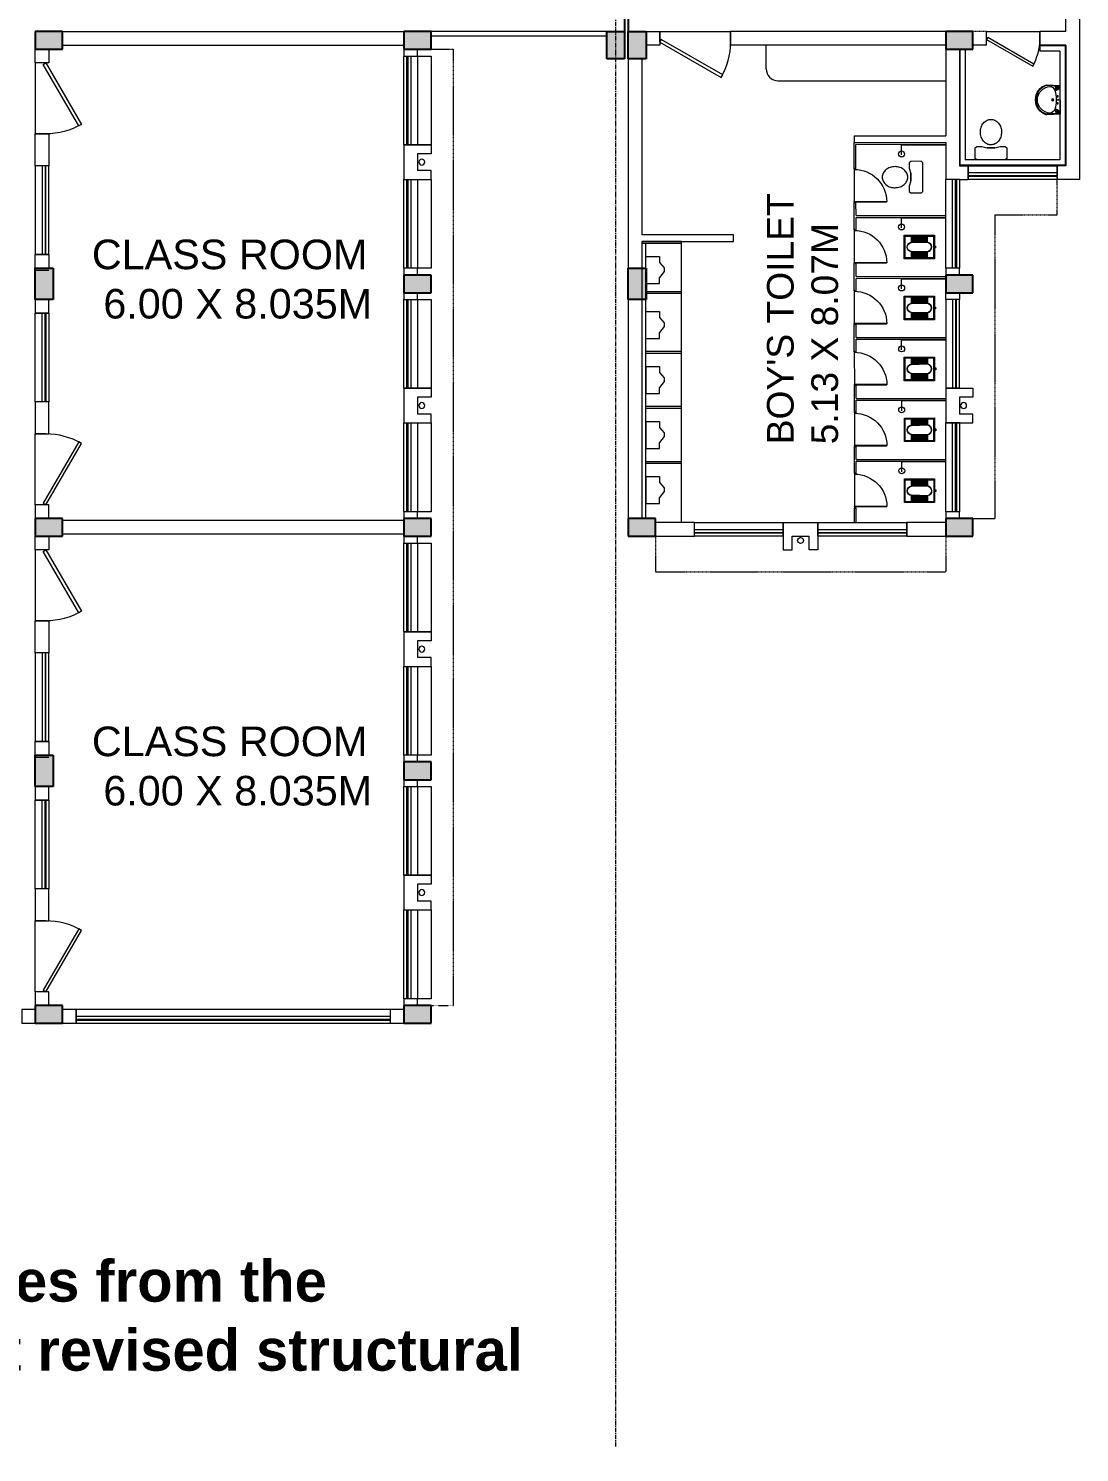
# Model space of a CAD drawing. Header units: inches. Extents: x 719368 to 6315912, y -2624014 to 446967.
# Drawn here: x 5531395 to 5549158, y -2014117 to -1990050 of the extents above; entities that cross this region are included whole.
import ezdxf
from ezdxf.lldxf.tags import DXFTag

# ---------------------------------------------------------------- set-up
doc = ezdxf.new("R2010")
doc.units = ezdxf.units.IN
doc.header["$LTSCALE"] = 20
doc.header["$MEASUREMENT"] = 0
for name, pattern in [('CENTER', [2, 1.25, -0.25, 0.25, -0.25]), ('CENTER2', [1.125, 0.75, -0.125, 0.125, -0.125]), ('DASHED2', [0.375, 0.25, -0.125])]:
    doc.linetypes.add(name, pattern=pattern)
doc.layers.get('0').update_dxf_attribs({"color": 51, "lineweight": 30})
for name, color, linetype, lineweight in [('CLL LEV.', 252, 'Continuous', 18), ('COLUMN', 2, 'Continuous', 25), ('CUBICAL TOILET', 160, 'Continuous', 9), ('DOOR', 43, 'Continuous', 13), ('FIXTURE', 15, 'DASHDOT', 9), ('GRID', 202, 'CENTER', 5), ('PROJ.', 30, 'DASHED2', 13), ('Railing', 34, 'Continuous', 20), ('Text', 7, 'Continuous', 15), ('Ventilator', 6, 'DASHED', 20), ('WALL', 1, 'Continuous', 18), ('window', 71, 'Continuous', 18), ('Window-Wall', 7, 'Continuous', 20)]:
    doc.layers.add(name, color=color, linetype=linetype, lineweight=lineweight)
doc.layers.add('expension joint', color=248, linetype='Continuous')
doc.styles.add('L120', font='simplex.shx', dxfattribs={"height": 1})
doc.styles.add('Tabrej', font='romans.shx')
tags = doc.linetypes.add('DASHDOT', pattern=[1, 0.5, -0.25, 0, -0.25]).pattern_tags.tags
tags[10:11] = [DXFTag(74, 4), DXFTag(75, 0), DXFTag(340, '0'), DXFTag(46, 1.0), DXFTag(50, 0.0), DXFTag(44, 0.0), DXFTag(45, 0.0)]
tags[8:9] = [DXFTag(74, 4), DXFTag(75, 0), DXFTag(340, '0'), DXFTag(46, 1.0), DXFTag(50, 0.0), DXFTag(44, 0.0), DXFTag(45, 0.0)]
tags[6:7] = [DXFTag(74, 4), DXFTag(75, 0), DXFTag(340, '0'), DXFTag(46, 1.0), DXFTag(50, 0.0), DXFTag(44, 0.0), DXFTag(45, 0.0)]
tags[4:5] = [DXFTag(74, 4), DXFTag(75, 0), DXFTag(340, '0'), DXFTag(46, 1.0), DXFTag(50, 0.0), DXFTag(44, 0.0), DXFTag(45, 0.0)]
tags = doc.linetypes.add('DASHED', pattern=[0.75, 0.5, -0.25]).pattern_tags.tags
tags[6:7] = [DXFTag(74, 4), DXFTag(75, 0), DXFTag(340, '0'), DXFTag(46, 1.0), DXFTag(50, 0.0), DXFTag(44, 0.0), DXFTag(45, 0.0)]
tags[4:5] = [DXFTag(74, 4), DXFTag(75, 0), DXFTag(340, '0'), DXFTag(46, 1.0), DXFTag(50, 0.0), DXFTag(44, 0.0), DXFTag(45, 0.0)]

# ---------------------------------------------------------------- blocks, each defined once
blk = doc.blocks.new('VENTILATOR')
at = {"layer": 'Ventilator', "ltscale": 0.02}
for p, q in [((-0.18, -1.5), (-0.18, 0)), ((-0.165, 0), (-0.165, -1.5))]:
    blk.add_line(p, q, dxfattribs=at)
at = {"layer": 'Window-Wall'}
for p, q in [((-0.23, 0), (0, 0)), ((-0.23, -1.5), (-0.23, 0)), ((-0.115, 0), (-0.115, -1.5)), ((0, 0), (0, -1.5)), ((-0.23, -1.5), (0, -1.5))]:
    blk.add_line(p, q, dxfattribs=at)
blk = doc.blocks.new('C3')
at = {"layer": 'COLUMN'}
h = blk.add_hatch(color=7, dxfattribs=at)
h.dxf.hatch_style = 1
h.paths.add_polyline_path([(0.3, 0), (0, 0), (0, -0.53), (0.3, -0.53)])
for p, q in [((0, 0), (0, -0.53)), ((0.3, 0), (0, 0)), ((0.3, -0.53), (0.3, 0)), ((0, -0.53), (0.3, -0.53))]:
    blk.add_line(p, q, dxfattribs=at)
blk = doc.blocks.new('1.5 M Window')
at = {"layer": 'CLL LEV.'}
for p, q in [((-0.23, 0), (-0.46, 0)), ((-0.46, 0), (-0.46, -1.5)), ((-0.46, -1.5), (-0.23, -1.5))]:
    blk.add_line(p, q, dxfattribs=at)
at = {"layer": 'window'}
for p, q in [((-0.065, 0), (-0.065, -1.5)), ((-0.05, -1.5), (-0.05, 0))]:
    blk.add_line(p, q, dxfattribs=at)
at = {"layer": 'Window-Wall'}
for p, q in [((0, 0), (-0.23, 0)), ((-0.23, 0), (-0.23, -1.5)), ((-0.115, 0), (-0.115, -1.5)), ((0, -1.5), (0, 0)), ((-0.23, -1.5), (0, -1.5))]:
    blk.add_line(p, q, dxfattribs=at)
blk = doc.blocks.new('New Shaft')
at = {"layer": 'FIXTURE'}
blk.add_circle((0.327, -0.302), 0.05, dxfattribs=at)
at = {"layer": 'WALL'}
for p, q in [((0.035, 0), (0.62, 0)), ((0.035, 0), (0.035, -0.46)), ((0.185, -0.46), (0.185, -0.23)), ((0.185, -0.23), (0.47, -0.23)), ((0.47, -0.46), (0.47, -0.23)), ((0.62, 0), (0.62, -0.46)), ((0.035, -0.46), (0.185, -0.46)), ((0.62, -0.46), (0.47, -0.46))]:
    blk.add_line(p, q, dxfattribs=at)
blk = doc.blocks.new('*U81')
for p, q in [((0, 0), (0, 6)), ((40, 0), (40, 6))]:
    blk.add_line(p, q)
blk.add_lwpolyline([(0, 0), (34.64, -20), (35.52, -18.48), (0.88, 1.52)], close=True)
blk.add_arc((0, 0), 40, 330, 360)
blk = doc.blocks.new('New Doors')
at = {"layer": 'DOOR'}
blk.add_line((0, 0.18), (1.199, 0.18), dxfattribs=at)
at = {"layer": 'DOOR', "xscale": 0.0299845412869386, "yscale": 0.0299845412869386, "zscale": 0.0299845412869386}
blk.add_blockref('*U81', (0, 0), dxfattribs=at)
blk = doc.blocks.new('Urinal 1')
for p, q in [((0, 9), (9, 9)), ((0, 9), (0, -9)), ((9, 9), (9, 5)), ((12, 1), (9, 5)), ((12, -1.5), (12, 1)), ((0, -9), (9, -9)), ((9, -5), (12, -1.5)), ((9, -9), (9, -5))]:
    blk.add_line(p, q)
blk = doc.blocks.new('RH 1200')
for p, q in [((21, 0), (21, 43.3)), ((21.7, 0), (21.7, 43.3)), ((-21.7, 0), (21.7, 0)), ((21.7, 0), (21, 0))]:
    blk.add_line(p, q)
at = {"extrusion": (0, 0, -1)}
blk.add_ellipse((21.7, 0), major_axis=(-30.6, 30.6), ratio=1, start_param=5.497787, end_param=7.068583, dxfattribs=at)
blk = doc.blocks.new('GHH')
at = {"layer": 'DOOR', "ltscale": 20}
blk.add_line((3289.697, -299.103), (3289.697, -299.853), dxfattribs=at)
at = {"layer": 'DOOR', "ltscale": 20, "xscale": 0.015874999996413, "yscale": 0.015874999996413, "zscale": 0.015874999996413, "rotation": 270}
blk.add_blockref('RH 1200', (3289.697, -299.479), dxfattribs=at)
blk = doc.blocks.new('RSA CL6')
for p, q in [((5.51, 3.48), (5.51, 7.28)), ((5.91, 3.47), (5.91, 7.28)), ((6.3, 3.46), (6.3, 7.28)), ((6.69, 3.45), (6.69, 7.28)), ((7.09, 3.44), (7.09, 7.28)), ((7.48, 3.43), (7.48, 7.28)), ((7.87, 3.42), (7.87, 7.28)), ((8.27, 3.41), (8.27, 7.28)), ((8.66, 3.4), (8.66, 7.28)), ((9.06, 3.39), (9.06, 7.28)), ((9.45, 3.38), (9.45, 7.28)), ((9.84, 3.37), (9.84, 7.28)), ((10.24, 3.36), (10.24, 7.28)), ((10.63, 3.35), (10.63, 7.28)), ((11.02, 3.34), (11.02, 7.28)), ((11.42, 3.33), (11.42, 7.28)), ((11.81, 3.32), (11.81, 7.28)), ((12.2, 3.31), (12.2, 7.28)), ((12.6, 3.31), (12.6, 7.28)), ((12.99, 3.3), (12.99, 7.28)), ((13.39, 3.29), (13.39, 7.28)), ((13.78, 3.28), (13.78, 7.28)), ((14.17, 3.27), (14.17, 7.28)), ((14.57, 3.26), (14.57, 7.28)), ((14.96, 3.25), (14.96, 7.28)), ((15.35, 3.24), (15.35, 7.28)), ((15.75, 3.23), (15.75, 7.28)), ((16.14, 3.22), (16.14, 7.28)), ((16.14, 7.28), (16.14, 3.22)), ((5.51, -7.28), (5.51, -3.47)), ((5.91, -7.28), (5.91, -3.45)), ((6.3, -7.28), (6.3, -3.44)), ((6.69, -7.28), (6.69, -3.43)), ((7.09, -7.28), (7.09, -3.42)), ((7.48, -7.28), (7.48, -3.41)), ((7.87, -7.28), (7.87, -3.4)), ((8.27, -7.28), (8.27, -3.39)), ((8.66, -7.28), (8.66, -3.38)), ((9.06, -7.28), (9.06, -3.37)), ((9.45, -7.28), (9.45, -3.36)), ((9.84, -7.28), (9.84, -3.34)), ((10.24, -7.28), (10.24, -3.33)), ((10.63, -7.28), (10.63, -3.32)), ((11.02, -7.28), (11.02, -3.31)), ((11.42, -7.28), (11.42, -3.3)), ((11.81, -7.28), (11.81, -3.29)), ((12.2, -7.28), (12.2, -3.28)), ((12.6, -7.28), (12.6, -3.27)), ((12.99, -7.28), (12.99, -3.26)), ((13.39, -7.28), (13.39, -3.24)), ((13.78, -7.28), (13.78, -3.23)), ((14.17, -7.28), (14.17, -3.22)), ((14.57, -7.28), (14.57, -3.21)), ((14.96, -7.28), (14.96, -3.2)), ((15.35, -7.28), (15.35, -3.19)), ((15.75, -7.28), (15.75, -3.18)), ((16.14, -3.17), (16.14, -7.28)), ((16.14, -7.28), (16.14, -3.17))]:
    blk.add_line(p, q)
blk.add_lwpolyline([(0.79, -0.59), (0, -0.59), (0, 0.59), (0.79, 0.59)])
for points in [[(0.79, 7.87), (20.87, 7.87), (20.87, -7.87), (0.79, -7.87)], [(1.38, 7.28), (20.28, 7.28), (20.28, -7.28), (1.38, -7.28)]]:
    blk.add_lwpolyline(points, close=True)
for points in [[(5.51, 3.48), (16.14, 3.22, -0.899983), (16.14, -3.17), (5.54, -3.47, -0.799392)], [(5.53, 3.28), (16.13, 3.02, -0.897689), (16.12, -2.97), (5.56, -3.27, -0.793494), (5.53, 3.28)]]:
    blk.add_lwpolyline(points, format="xyb", close=True)
blk = doc.blocks.new('ENGLISH SHEET')
at = {"layer": 'FIXTURE'}
for p, q in [((4663.798, 251.204), (4663.773, 251.179)), ((4663.773, 251.179), (4663.773, 250.696)), ((4663.976, 251.204), (4663.798, 251.204)), ((4664.002, 251.179), (4663.976, 251.204)), ((4663.976, 251.001), (4664.002, 251.09)), ((4664.002, 251.09), (4664.002, 251.179)), ((4663.976, 250.874), (4663.976, 251.001)), ((4663.976, 251.001), (4663.976, 250.874)), ((4664.002, 250.785), (4663.976, 250.874)), ((4664.002, 250.696), (4664.002, 250.785)), ((4663.773, 250.696), (4663.798, 250.67)), ((4663.798, 250.67), (4663.976, 250.67)), ((4663.976, 250.67), (4664.002, 250.696))]:
    blk.add_line(p, q, dxfattribs=at)
blk.add_lwpolyline([(4664.459, 250.937, 0.117036), (4664.443, 251.003, 0.104338), (4664.396, 251.063, 0.09029), (4664.321, 251.105, 0.09898), (4664.243, 251.115, 0.08237), (4664.159, 251.101, 0.09029), (4664.09, 251.063, 0.104338), (4664.043, 251.003, 0.117036), (4664.027, 250.937, 0.117036), (4664.043, 250.871, 0.104338), (4664.09, 250.811, 0.09029), (4664.159, 250.773, 0.08237), (4664.243, 250.759, 0.08237), (4664.327, 250.773, 0.09029), (4664.396, 250.811, 0.104338), (4664.443, 250.871, 0.117036)], format="xyb", close=True, dxfattribs=at)
blk = doc.blocks.new('RSA BASIN 9')
for points in [[(-0.1, -16.2, 0.340881), (10.04, -9, 0.074195), (10.06, -8.89), (9.53, 0), (-9.54, 0), (-10.02, -8.77, 0.082611), (-9.96, -9.15, 0.330812), (-0.1, -16.2)], [(0, -15.03, 0.391482), (8.86, -6.67, 0.252869), (6.53, -3.51, 0.087242), (0.02, -2.46, 0.079484), (-6.53, -3.51, 0.2542), (-8.82, -6.67, 0.39026), (0, -15.03)], [(-8.57, -1.96, -0.907437), (-8.45, -1.81), (-7.52, -2.57, -0.907437), (-7.64, -2.72)], [(-8.2, -1.64, -0.907437), (-8.07, -1.49), (-7.14, -2.25, -0.907437), (-7.27, -2.4)], [(-7.82, -1.32, -0.907437), (-7.7, -1.17), (-6.77, -1.93, -0.907437), (-6.89, -2.08)], [(7.82, -1.32, 0.907437), (7.7, -1.17), (6.77, -1.93, 0.907437), (6.89, -2.08)], [(8.2, -1.64, 0.907437), (8.07, -1.49), (7.14, -2.25, 0.907437), (7.27, -2.4)], [(8.57, -1.96, 0.907437), (8.45, -1.81), (7.52, -2.57, 0.907437), (7.64, -2.72)]]:
    blk.add_lwpolyline(points, format="xyb", close=True)
for points in [[(-5.93, -3.31), (-6.16, -2.95, -0.183787), (-6.22, -2.68, 0.126662), (-6.25, -2.43), (-6.59, -1.44, 0.35453), (-7.05, -0.98), (-8.75, -0.98, 0.414214), (-9.14, -1.37), (-9.56, -9.09, 0.329849), (-0.07, -15.81, 0.338736), (9.65, -8.94, 0.075632), (9.66, -8.82), (9.14, -1.37, 0.414214), (8.75, -0.98), (7.05, -0.98, 0.35453), (6.59, -1.44), (6.25, -2.43, 0.126662), (6.22, -2.68, -0.183787), (6.16, -2.95), (5.93, -3.31)], [(-6.18, -3.39), (-6.24, -3.29, 0.220542), (-6.52, -3.11), (-8.75, -2.78, -0.361119), (-9.19, -2.35)], [(6.18, -3.39), (6.24, -3.29, -0.220542), (6.52, -3.11), (8.75, -2.78, 0.358803), (9.21, -2.33, 0.358803)]]:
    blk.add_lwpolyline(points, format="xyb")
for centre, radius in [((-2.35, -1.56), 0.399), ((0, -4.82), 0.771), ((0, -4.82), 0.602), ((0, -1.23), 0.399), ((2.28, -1.51), 0.399)]:
    blk.add_circle(centre, radius)
blk = doc.blocks.new('CU')
at = {"layer": 'WALL', "linetype": 'CENTER2'}
h = blk.add_hatch(color=256, dxfattribs=at)
h.dxf.hatch_style = 1
h.paths.add_polyline_path([(0, 0.035), (0, -0.265), (0.46, -0.265), (0.46, 0.035)])
at = {"layer": 'COLUMN', "linetype": 'CENTER2'}
blk.add_lwpolyline([(0, 0.035), (0, -0.265), (0.46, -0.265), (0.46, 0.035), (0, 0.035)], dxfattribs=at)

msp = doc.modelspace()

# ---------------------------------------------------------------- linework, layer by layer
at = {"layer": 'CUBICAL TOILET'}
for p, q in [((5545350.1458, -1992423.4886), (5545349.8576, -1991978.8314)), ((5545379.8771, -1992008.8119), (5546897.3503, -1992007.8286)), ((5545380.1458, -1992423.4692), (5545379.8771, -1992008.8119)), ((5545350.1458, -1992423.4886), (5545380.1458, -1992423.4692)), ((5545380.5149, -1992993.1019), (5545350.5149, -1992993.1213)), ((5545350.6579, -1993213.8311), (5545350.5149, -1992993.1213)), ((5545380.6579, -1993213.8117), (5545380.5149, -1992993.1019)), ((5545350.8132, -1993453.4884), (5545350.6579, -1993213.8311)), ((5545380.6579, -1993213.8117), (5546900.6576, -1993212.8268)), ((5545380.6773, -1993243.8117), (5546900.677, -1993242.8267)), ((5545380.8132, -1993453.469), (5545380.6773, -1993243.8117)), ((5545350.8132, -1993453.4884), (5545380.8132, -1993453.469)), ((5545381.1823, -1994023.1016), (5545351.1823, -1994023.1211)), ((5545351.3253, -1994243.8309), (5545351.1823, -1994023.1211)), ((5545381.3253, -1994243.8115), (5545381.1823, -1994023.1016)), ((5545351.4806, -1994483.4882), (5545351.3253, -1994243.8309)), ((5545381.3253, -1994243.8115), (5546897.5868, -1994242.829)), ((5545381.3447, -1994273.8115), (5546897.6062, -1994272.829)), ((5545381.4806, -1994483.4688), (5545381.3447, -1994273.8115)), ((5545351.4806, -1994483.4882), (5545381.4806, -1994483.4688)), ((5545381.8497, -1995053.1014), (5545351.8497, -1995053.1209)), ((5545351.9927, -1995273.8307), (5545351.8497, -1995053.1209)), ((5545381.9927, -1995273.8112), (5545381.8497, -1995053.1014)), ((5545352.148, -1995513.488), (5545351.9927, -1995273.8307)), ((5545381.9927, -1995273.8112), (5546901.9924, -1995272.8263)), ((5545382.0122, -1995303.8112), (5546902.0118, -1995302.8263)), ((5545382.148, -1995513.4686), (5545382.0122, -1995303.8112)), ((5545352.148, -1995513.488), (5545382.148, -1995513.4686)), ((5545382.5171, -1996083.1012), (5545352.5171, -1996083.1207)), ((5545352.6601, -1996303.8305), (5545352.5171, -1996083.1207)), ((5545382.6601, -1996303.811), (5545382.5171, -1996083.1012)), ((5545352.8154, -1996543.4878), (5545352.6601, -1996303.8305)), ((5545382.6601, -1996303.811), (5546902.6598, -1996302.8261)), ((5545352.8154, -1996543.4878), (5545382.8154, -1996543.4683)), ((5545382.6796, -1996333.811), (5546902.6792, -1996332.8261)), ((5545382.8154, -1996543.4683), (5545382.6796, -1996333.811)), ((5545383.1845, -1997113.101), (5545353.1845, -1997113.1204)), ((5545353.3275, -1997333.8302), (5545353.1845, -1997113.1204)), ((5545383.3275, -1997333.8108), (5545383.1845, -1997113.101)), ((5545353.4828, -1997573.4876), (5545353.3275, -1997333.8302)), ((5545383.3275, -1997333.8108), (5546903.3272, -1997332.8259)), ((5545383.347, -1997363.8108), (5546903.3467, -1997362.8259)), ((5545383.4828, -1997573.4681), (5545383.347, -1997363.8108)), ((5545353.4828, -1997573.4876), (5545383.4828, -1997573.4681)), ((5545383.8455, -1998155.7507), (5545353.8455, -1998155.7702)), ((5545354.0112, -1998411.48), (5545353.8455, -1998155.7702)), ((5545384.0112, -1998411.4605), (5545383.8455, -1998155.7507))]:
    msp.add_line(p, q, dxfattribs=at)
at = {"layer": 'expension joint'}
for p, q in [((5541469.9501, -1986751.7863), (5541469.9501, -1990101.7863)), ((5541532.4501, -1986751.7863), (5541532.4501, -1990101.7863))]:
    msp.add_line(p, q, dxfattribs=at)
at = {"layer": 'FIXTURE'}
for p, q in [((5543862.7101, -1990734.3133), (5543862.7275, -1990331.6179)), ((5544062.8396, -1990934.1837), (5546897.3411, -1990934.1837)), ((5542431.6672, -1993681.5927), (5541761.3145, -1993681.5927)), ((5542431.3145, -1993651.5927), (5541762.4501, -1993651.5927)), ((5541831.3145, -1996171.5927), (5541831.3145, -1993681.5927)), ((5542431.3145, -1998401.5927), (5542431.3145, -1993651.5927)), ((5541831.3145, -1998331.5927), (5541831.3145, -1994596.5927)), ((5542431.6155, -1994501.7653), (5541831.6155, -1994501.7653)), ((5542431.6155, -1994531.7653), (5541831.6155, -1994531.7653)), ((5542431.6672, -1995511.5927), (5541831.6672, -1995511.5927)), ((5542431.6672, -1995541.5927), (5541831.6672, -1995541.5927)), ((5542432.02, -1996441.5927), (5541832.02, -1996441.5927)), ((5542432.02, -1996471.5927), (5541832.02, -1996471.5927)), ((5542432.3728, -1997371.5927), (5541832.3728, -1997371.5927)), ((5542432.3728, -1997401.5927), (5541832.3728, -1997401.5927))]:
    msp.add_line(p, q, dxfattribs=at)
at = {"layer": 'FIXTURE', "ltscale": 0.05}
for p, q in [((5546897.3503, -1992020.2542), (5546149.8849, -1992020.7385)), ((5546149.9924, -1992186.58), (5546149.8849, -1992020.7385)), ((5546900.6851, -1993255.2523), (5546150.6852, -1993255.7383)), ((5546150.7926, -1993421.5797), (5546150.6852, -1993255.7383)), ((5546897.6143, -1994285.2545), (5546151.3526, -1994285.7381)), ((5546151.4601, -1994451.5795), (5546151.3526, -1994285.7381)), ((5546902.0199, -1995315.2519), (5546152.02, -1995315.7378)), ((5546152.1275, -1995481.5793), (5546152.02, -1995315.7378)), ((5546902.6873, -1996345.2516), (5546152.6874, -1996345.7376)), ((5546152.7949, -1996511.5791), (5546152.6874, -1996345.7376)), ((5546903.3547, -1997375.2514), (5546153.3548, -1997375.7374)), ((5546153.4623, -1997541.5788), (5546153.3548, -1997375.7374))]:
    msp.add_line(p, q, dxfattribs=at)
for centre in [(5546149.9821, -1992170.7385), (5546150.7824, -1993405.7382), (5546151.4498, -1994435.738), (5546152.1172, -1995465.7378), (5546152.7846, -1996495.7376), (5546153.452, -1997525.7374)]:
    msp.add_circle(centre, 50, dxfattribs=at)
at = {"layer": 'FIXTURE'}
msp.add_arc((5544062.71, -1990734.1838), 200, 180.03712623, 270.03712624, dxfattribs=at)
at = {"layer": 'GRID', "color": 190, "ltscale": 3}
msp.add_line((5541319.9501, -2014013.1905), (5541319.9501, -1965470.8594), dxfattribs=at)
at = {"layer": 'PROJ.'}
for p, q in [((5537969.9501, -1990401.7863), (5538569.9501, -1990401.7863)), ((5538569.9501, -1990401.7863), (5538569.9501, -2006561.7863)), ((5548777.8066, -1993201.7874), (5548777.8066, -1992601.7874)), ((5547727.4183, -1993201.7874), (5548777.8066, -1993201.7874)), ((5547727.4183, -1993201.7874), (5547727.4183, -1998331.7874)), ((5547127.3503, -1998331.7874), (5547727.4183, -1998331.7874)), ((5541992.4501, -1998631.7863), (5541992.4501, -1999231.8317)), ((5546897.3503, -1998631.7874), (5546897.3503, -1999231.8317)), ((5541992.4501, -1999231.8317), (5546897.3503, -1999231.8317))]:
    msp.add_line(p, q, dxfattribs=at)
at = {"layer": 'PROJ.', "ltscale": 0.05}
for p, q in [((5537969.9501, -1990401.7863), (5538569.9501, -1990401.7863)), ((5537969.9501, -2006561.7863), (5538569.9501, -2006561.7863))]:
    msp.add_line(p, q, dxfattribs=at)
at = {"layer": 'Railing'}
for p, q in [((5541169.9501, -1990101.7863), (5538199.9501, -1990101.7863)), ((5541169.9501, -1990181.7863), (5538199.9501, -1990181.7863)), ((5547137.3503, -1990401.7874), (5547137.3503, -1992361.7874)), ((5547227.3503, -1990401.7874), (5547227.3503, -1992271.7874)), ((5548918.2629, -1990341.7874), (5548487.3503, -1990341.7874)), ((5548487.3503, -1990341.7874), (5548487.3503, -1990431.7874)), ((5548828.2629, -1990431.7874), (5548487.3503, -1990431.7874)), ((5548828.2629, -1990431.7874), (5548828.2629, -1992271.7874)), ((5548918.2629, -1990341.7874), (5548918.2629, -1992361.7874)), ((5548918.2629, -1992361.7874), (5547137.3503, -1992361.7874)), ((5548828.2629, -1992271.7874), (5547227.3503, -1992271.7874))]:
    msp.add_line(p, q, dxfattribs=at)
at = {"layer": 'WALL'}
for p, q in [((5531969.9501, -1990101.7863), (5537739.9501, -1990101.7863)), ((5543261.8317, -1990101.5919), (5543261.8218, -1990331.5919)), ((5546897.3503, -1990101.749), (5543261.8317, -1990101.5919)), ((5548487.3503, -1990101.7873), (5548487.3503, -1990331.7874)), ((5548928.2629, -1990101.7874), (5548487.3503, -1990101.7874)), ((5549158.2629, -1990101.7874), (5549158.2629, -1992601.7874)), ((5531969.9501, -1990331.7863), (5537739.9501, -1990331.7863)), ((5546897.3503, -1990331.749), (5543261.8218, -1990331.5919)), ((5546897.3503, -1990401.7874), (5546897.3503, -1991863.8314)), ((5547127.3503, -1990401.7874), (5547127.3503, -1992371.7874)), ((5547587.3503, -1990331.7873), (5547357.3503, -1990331.7873)), ((5548928.2629, -1990331.7874), (5548487.3503, -1990331.7874)), ((5548928.2629, -1990331.7874), (5548928.2629, -1992371.7874)), ((5541532.4501, -1990561.7863), (5541532.4501, -1998331.7863)), ((5541762.4501, -1990561.7863), (5541762.4501, -1993536.5927)), ((5545349.8576, -1991978.8314), (5546897.559, -1991978.834)), ((5545349.9322, -1991863.8314), (5546897.558, -1991863.8314)), ((5546897.3503, -1991978.834), (5546897.3503, -1992601.7874)), ((5547127.3503, -1992371.7874), (5547277.8066, -1992371.7874)), ((5547277.8066, -1992371.7874), (5547277.8066, -1992601.7874)), ((5548777.8066, -1992371.7874), (5548777.8066, -1992601.7874)), ((5548928.2629, -1992371.7874), (5548777.8066, -1992371.7874)), ((5547127.3503, -1992601.7874), (5546897.3503, -1992601.7874)), ((5547127.3503, -1992601.7874), (5547277.8066, -1992601.7874)), ((5549158.2629, -1992601.7874), (5548777.8066, -1992601.7874)), ((5541762.4501, -1993651.5927), (5541762.4501, -1998331.7863)), ((5531509.9727, -1994136.7863), (5531739.9727, -1994136.7863)), ((5537739.9501, -1998366.7863), (5531969.9501, -1998366.7863)), ((5537739.9501, -1998596.7863), (5531969.9501, -1998596.7863)), ((5531509.9727, -2002366.7863), (5531739.9727, -2002366.7863))]:
    msp.add_line(p, q, dxfattribs=at)
at = {"layer": 'WALL', "linetype": 'CENTER2'}
msp.add_line((5545349.9322, -1991863.8314), (5545349.8576, -1991978.8314), dxfattribs=at)
at = {"layer": 'WALL'}
for points in [[(5548928.2629, -1989871.7874), (5549158.2629, -1989871.7874), (5549158.2629, -1990101.7874)], [(5548928.2629, -1990101.7874), (5548928.2629, -1989871.7874)], [(5541832.4501, -1990101.7863), (5542062.4501, -1990101.7863), (5542062.4501, -1990331.7863), (5541832.4501, -1990331.7863), (5541832.4501, -1990101.7863)], [(5531509.9501, -1990401.7863), (5531739.9501, -1990401.7863), (5531739.9501, -1990631.7863), (5531509.9501, -1990631.7863), (5531509.9501, -1990401.7863)], [(5537969.9501, -1990401.7863), (5537739.9501, -1990401.7863), (5537739.9501, -1990516.7863), (5537969.9501, -1990516.7863), (5537969.9501, -1990401.7863)], [(5541762.4501, -1993651.5927), (5543309.0148, -1993651.5927), (5543309.0148, -1993536.5927), (5541762.4501, -1993536.5927)], [(5531509.9501, -1993871.7863), (5531739.9501, -1993871.7863), (5531739.9501, -1994101.7863), (5531509.9501, -1994101.7863), (5531509.9501, -1993871.7863)], [(5537969.9501, -1994101.7863), (5537739.9501, -1994101.7863), (5537739.9501, -1994216.7863), (5537969.9501, -1994216.7863), (5537969.9501, -1994101.7863)], [(5547127.3503, -1994101.7874), (5546897.3503, -1994101.7874), (5546897.3503, -1994216.7874), (5547127.3503, -1994216.7874), (5547127.3503, -1994101.7874)], [(5531509.9501, -1994861.7863), (5531739.9501, -1994861.7863), (5531739.9501, -1994631.7863), (5531509.9501, -1994631.7863), (5531509.9501, -1994861.7863)], [(5537969.9501, -1994516.7863), (5537739.9501, -1994516.7863), (5537739.9501, -1994631.7863), (5537969.9501, -1994631.7863), (5537969.9501, -1994516.7863)], [(5547127.3503, -1994631.7873), (5546897.3503, -1994631.7873), (5546897.3503, -1994516.7873), (5547127.3503, -1994516.7873), (5547127.3503, -1994631.7873)], [(5531509.9501, -1998331.7863), (5531739.9501, -1998331.7863), (5531739.9501, -1998101.7863), (5531509.9501, -1998101.7863), (5531509.9501, -1998331.7863)], [(5537969.9501, -1998216.7863), (5537739.9501, -1998216.7863), (5537739.9501, -1998331.7863), (5537969.9501, -1998331.7863), (5537969.9501, -1998216.7863)], [(5537969.9727, -1998216.7863), (5537739.9727, -1998216.7863), (5537739.9727, -1998331.7863), (5537969.9727, -1998331.7863), (5537969.9727, -1998216.7863)], [(5547127.3503, -1998216.7873), (5546897.3503, -1998216.7873), (5546897.3503, -1998331.7873), (5547127.3503, -1998331.7873), (5547127.3503, -1998216.7873)], [(5541992.4501, -1998401.7637), (5541992.4501, -1998631.7637), (5542652.4002, -1998631.7637), (5542652.4002, -1998401.7637), (5541992.4501, -1998401.7637)], [(5546237.4002, -1998401.7637), (5546237.4002, -1998631.7874), (5546897.3503, -1998631.7874), (5546897.3503, -1998401.7874), (5546237.4002, -1998401.7637)], [(5531509.9501, -1998631.7863), (5531739.9501, -1998631.7863), (5531739.9501, -1998861.7863), (5531509.9501, -1998861.7863), (5531509.9501, -1998631.7863)], [(5537969.9501, -1998631.7863), (5537739.9501, -1998631.7863), (5537739.9501, -1998746.7863), (5537969.9501, -1998746.7863), (5537969.9501, -1998631.7863)], [(5531509.9501, -2002101.7863), (5531739.9501, -2002101.7863), (5531739.9501, -2002331.7863), (5531509.9501, -2002331.7863), (5531509.9501, -2002101.7863)], [(5537969.9501, -2002331.7863), (5537739.9501, -2002331.7863), (5537739.9501, -2002446.7863), (5537969.9501, -2002446.7863), (5537969.9501, -2002331.7863)], [(5537969.9501, -2002746.7863), (5537739.9501, -2002746.7863), (5537739.9501, -2002861.7863), (5537969.9501, -2002861.7863), (5537969.9501, -2002746.7863)], [(5531509.9501, -2003091.7863), (5531739.9501, -2003091.7863), (5531739.9501, -2002861.7863), (5531509.9501, -2002861.7863), (5531509.9501, -2003091.7863)], [(5531509.9501, -2006561.7863), (5531739.9501, -2006561.7863), (5531739.9501, -2006331.7863), (5531509.9501, -2006331.7863), (5531509.9501, -2006561.7863)], [(5531279.9501, -2006861.7863), (5531509.9501, -2006861.7863), (5531509.9501, -2006631.7863), (5531279.9501, -2006631.7863), (5531279.9501, -2006861.7863)], [(5531969.9501, -2006861.7863), (5532199.9501, -2006861.7863), (5532199.9501, -2006631.7863), (5531969.9501, -2006631.7863), (5531969.9501, -2006861.7863)], [(5537509.9501, -2006861.7863), (5537739.9501, -2006861.7863), (5537739.9501, -2006631.7863), (5537509.9501, -2006631.7863), (5537509.9501, -2006861.7863)], [(5537969.9501, -2006446.7863), (5537739.9501, -2006446.7863), (5537739.9501, -2006561.7863), (5537969.9501, -2006561.7863), (5537969.9501, -2006446.7863)], [(5537969.9727, -2006446.7863), (5537739.9727, -2006446.7863), (5537739.9727, -2006561.7863), (5537969.9727, -2006561.7863), (5537969.9727, -2006446.7863)]]:
    msp.add_lwpolyline(points, dxfattribs=at)
at = {"layer": 'WALL', "linetype": 'CENTER2'}
msp.add_lwpolyline([(5547587.3503, -1990331.7873), (5547587.3503, -1990101.7873), (5547357.3503, -1990101.7873), (5547357.3503, -1990331.7873)], dxfattribs=at)
at = {"layer": 'WALL'}
for points in [[(5531509.7557, -1991831.168), (5531739.9501, -1991831.168), (5531739.9501, -1992371.7863), (5531509.7557, -1992371.7863)], [(5531509.7557, -1996902.4047), (5531739.9501, -1996902.4047), (5531739.9501, -1996361.7863), (5531509.7557, -1996361.7863)], [(5531509.7557, -2000061.168), (5531739.9501, -2000061.168), (5531739.9501, -2000601.7863), (5531509.7557, -2000601.7863)], [(5531509.7557, -2005132.4047), (5531739.9501, -2005132.4047), (5531739.9501, -2004591.7863), (5531509.7557, -2004591.7863)]]:
    msp.add_lwpolyline(points, close=True, dxfattribs=at)
at = {"layer": 'window'}
for p, q in [((5537509.9501, -2006796.7863), (5532199.9501, -2006796.7863)), ((5532199.9501, -2006811.7863), (5537509.9501, -2006811.7863))]:
    msp.add_line(p, q, dxfattribs=at)
at = {"layer": 'Window-Wall'}
for p, q in [((5537509.9501, -2006631.7863), (5532199.9501, -2006631.7863)), ((5532199.9501, -2006631.7863), (5532199.9501, -2006861.7863)), ((5537509.9501, -2006746.7863), (5532199.9501, -2006746.7863)), ((5532199.9501, -2006861.7863), (5537509.9501, -2006861.7863))]:
    msp.add_line(p, q, dxfattribs=at)

# ---------------------------------------------------------------- block references
at = {"layer": 'COLUMN', "linetype": 'CENTER2', "xscale": 1000, "yscale": 1000, "zscale": 1000}
for p in [(5531509.9501, -1990136.7863), (5537739.9501, -1990136.7863), (5546897.3503, -1990136.7874), (5537739.9501, -1994251.7863), (5546897.3503, -1994251.7874), (5531509.9501, -1998366.7863), (5537739.9501, -1998366.7863), (5541532.4501, -1998366.7863), (5546897.3503, -1998366.7874), (5537739.9501, -2002481.7863), (5531509.9501, -2006596.7863), (5537739.9501, -2006596.7863)]:
    msp.add_blockref('CU', p, dxfattribs=at)
at = {"layer": 'COLUMN', "linetype": 'CENTER2', "xscale": -1000, "yscale": 1000, "zscale": 1000, "rotation": 90}
for p in [(5541204.9501, -1990101.7863), (5541567.4501, -1990101.7863)]:
    msp.add_blockref('CU', p, dxfattribs=at)
at = {"layer": 'COLUMN', "color": 5, "xscale": -1000, "yscale": 1000, "zscale": 1000}
for p in [(5531809.9501, -1994101.7863), (5541832.4501, -1994101.7863), (5531809.9501, -2002331.7863)]:
    msp.add_blockref('C3', p, dxfattribs=at)
at = {"layer": 'DOOR', "xscale": 800.0000001369991, "yscale": 800.0000001369991, "zscale": 800.0000001369991, "rotation": 0.03572769329378774}
for p in [(2913444.0261, -1754764.3077), (2913444.6935, -1755794.3075), (2913445.3609, -1756824.3072), (2913446.0283, -1757854.307), (2913446.6957, -1758884.3068), (2913447.3632, -1759914.3066)]:
    msp.add_blockref('GHH', p, dxfattribs=at)
at = {"layer": 'FIXTURE', "ltscale": 10000, "extrusion": (0, 0, -1), "xscale": 25.43261667556474, "yscale": 25.43261667556474, "zscale": -25.43261667540689, "rotation": 89.95360362126695}
msp.add_blockref('RSA BASIN 9', (-5548828.2629, -1991256.0375), dxfattribs=at)
at = {"layer": 'FIXTURE', "extrusion": (0, 0, -1)}
for name, p, xscale, yscale, zscale, rotation in [('ENGLISH SHEET', (-5292549.2642, -6655818.2961), 1000.000000000026, 1000.000000000026, -1000, 90.05129373372593), ('ENGLISH SHEET', (-10209722.216, -1731406.848), -1000.000000000342, 1000, -1000.000000000342, 179.8744537984114), ('RSA CL6', (-5546726.0046, -1993742.94), -25.3999999962637, 25.39999999571592, -25.3999999962637, 179.9628737659344), ('RSA CL6', (-5546726.672, -1994772.9398), -25.3999999962637, 25.39999999571592, -25.3999999962637, 179.9628737659344), ('RSA CL6', (-5546727.3394, -1995802.9396), -25.3999999962637, 25.39999999571592, -25.3999999962637, 179.9628737659344), ('RSA CL6', (-5546728.0068, -1996832.9394), -25.3999999962637, 25.39999999571592, -25.3999999962637, 179.9628737659344), ('RSA CL6', (-5546728.6742, -1997862.9392), -25.3999999962637, 25.39999999571592, -25.3999999962637, 179.9628737659344)]:
    msp.add_blockref(name, p, dxfattribs=dict(at, xscale=xscale, yscale=yscale, zscale=zscale, rotation=rotation))
at = {"layer": 'FIXTURE', "xscale": -25.39999999478459, "yscale": 25.39999999478459, "zscale": 25.3999999949883, "rotation": 180}
for p in [(5541831.3145, -1994131.5927), (5541831.3145, -1995061.5927), (5541831.6672, -1995991.5927), (5541832.02, -1996921.5927), (5541832.3728, -1997851.5927)]:
    msp.add_blockref('Urinal 1', p, dxfattribs=at)
at = {"layer": 'WALL', "yscale": 1000, "zscale": 1000}
for name, p, xscale in [('New Doors', (5542062.4501, -1990281.4992), 1000), ('1.5 M Window', (5537739.9501, -1990516.7863), -1000), ('VENTILATOR', (5531509.9501, -1992371.7863), -1000), ('1.5 M Window', (5537739.9501, -1992601.7863), -1000), ('1.5 M Window', (5537739.9501, -1994631.7863), -1000), ('VENTILATOR', (5546897.3503, -1994631.7873), -1000), ('1.5 M Window', (5537739.9501, -1996716.7863), -1000), ('New Shaft', (5544117.4002, -1998401.7637), 1000), ('1.5 M Window', (5537739.9501, -1998746.7863), -1000), ('VENTILATOR', (5531509.9501, -2000601.7863), -1000), ('1.5 M Window', (5537739.9501, -2000831.7863), -1000), ('1.5 M Window', (5537739.9501, -2002861.7863), -1000), ('1.5 M Window', (5537739.9501, -2004946.7863), -1000)]:
    msp.add_blockref(name, p, dxfattribs=dict(at, xscale=xscale))
at = {"layer": 'WALL', "linetype": 'CENTER2', "xscale": 750.3866670709103, "yscale": 750.3866670709103, "zscale": 750.3866670709103}
msp.add_blockref('New Doors', (5547587.3503, -1990236.7873), dxfattribs=at)
at = {"layer": 'WALL', "yscale": 1000, "zscale": 1000}
for name, p, xscale, rotation in [('New Doors', (5531689.6629, -1990631.7863), -1000, 90), ('New Shaft', (5537739.9501, -1991981.7863), -1000, 90), ('VENTILATOR', (5547277.8066, -1992371.7874), 1000, 90), ('VENTILATOR', (5546897.3503, -1994101.7874), 1000, 180), ('VENTILATOR', (5531509.9501, -1996361.7863), 1000, 180), ('New Shaft', (5537739.9501, -1996096.7863), -1000, 90), ('New Shaft', (5546897.3503, -1996096.7873), -1000, 90), ('VENTILATOR', (5546897.3503, -1998216.7873), 1000, 180), ('New Doors', (5531689.6629, -1998101.7863), 1000, 90), ('VENTILATOR', (5542652.4002, -1998401.7637), 1000, 90), ('VENTILATOR', (5544737.4002, -1998401.7637), 1000, 90), ('New Doors', (5531689.6629, -1998861.7863), -1000, 90), ('New Shaft', (5537739.9501, -2000211.7863), -1000, 90), ('VENTILATOR', (5531509.9501, -2004591.7863), 1000, 180), ('New Shaft', (5537739.9501, -2004326.7863), -1000, 90), ('New Doors', (5531689.6629, -2006331.7863), 1000, 90)]:
    msp.add_blockref(name, p, dxfattribs=dict(at, xscale=xscale, rotation=rotation))

# ---------------------------------------------------------------- texts
at = {"layer": 'Text', "lineweight": 30, "insert": (5543876.4629, -1997252.1896), "char_height": 450, "width": 4703.075353, "attachment_point": 1, "rotation": 90, "style": 'L120'}
msp.add_mtext("{\\fArial|b0|i0|c0|p34; BOY'S TOILET\\P 5.13 X 8.07M}", dxfattribs=at)
at = {"layer": 'Text', "lineweight": 30, "char_height": 500, "width": 9930.81553, "attachment_point": 1, "style": 'L120'}
for insert in [(5532465.9812, -1993618.3299), (5532465.9812, -2001848.3299)]:
    msp.add_mtext('{\\fArial|b0|i0|c0|p34;CLASS ROOM\\P 6.00 X 8.035M}', dxfattribs=dict(at, insert=insert))
at = {"layer": 'Text', "insert": (5513180.9134, -2008533.7904), "char_height": 700, "attachment_point": 1, "style": 'Tabrej'}
msp.add_mtext_dynamic_manual_height_columns('{\\fArial|b1|i0|c0|p34;\\LNOTE:-\\P\\l\\PPlease do not scale or read column sizes from the architectural drawing. Follow the latest revised structural drawings.}', width=26911.219628, gutter_width=24, heights=[0], dxfattribs=at)

doc.saveas('drawing.dxf')
